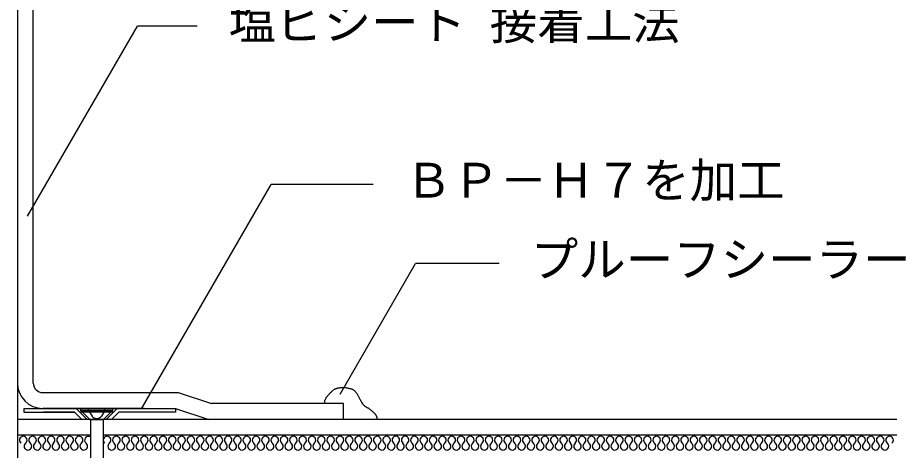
# Model space of a CAD drawing. Units: millimetres, scale not verified. Extents: x -367 to 433, y 33 to 623.
# Drawn here: x -111.5 to 164.2, y 287.1 to 424 of the extents above; entities that cross this region are included whole.
import ezdxf
from ezdxf.enums import TextEntityAlignment as Align

# ---------------------------------------------------------------- set-up
doc = ezdxf.new("R2010")
doc.units = ezdxf.units.MM
doc.header["$LTSCALE"] = 5
doc.linetypes.add('DASHED3', pattern=[4, 3, -1])
for name, color, linetype in [('2-2_in line', 7, 'Continuous'), ('2-4_out line', 2, 'Continuous'), ('2-6_鋼板・アングル', 2, 'Continuous'), ('2-7_ビス', 7, 'Continuous'), ('2-A_moji', 7, 'Continuous'), ('2-D_ハッチ他', 4, 'Continuous')]:
    doc.layers.add(name, color=color, linetype=linetype)
doc.styles.add('ＭＳ ゴシック', font='')
doc.styles.get('ＭＳ ゴシック').set_extended_font_data('MS Gothic')

msp = doc.modelspace()

# ---------------------------------------------------------------- linework, layer by layer
at = {"layer": '2-2_in line'}
for p, q in [((-111.456, 497.395), (-111.456, 106.895)), ((-61.456, 300.395), (-50.956, 296.895)), ((-8.456, 296.895), (-111.456, 296.895)), ((-88.406, 291.895), (-111.456, 291.895)), ((408.306, 291.895), (-84.406, 291.895))]:
    msp.add_line(p, q, dxfattribs=at)
for points in [[(-14.453, 301.895), (-14.435, 302.026), (-14.402, 302.251), (-14.364, 302.475), (-14.319, 302.695), (-14.263, 302.912), (-14.194, 303.123), (-14.147, 303.243), (-14.106, 303.335), (-14.028, 303.491), (-13.94, 303.643), (-13.846, 303.792), (-13.746, 303.937), (-13.641, 304.079), (-13.579, 304.161), (-13.505, 304.255), (-13.374, 304.416), (-13.242, 304.574), (-13.106, 304.729), (-12.969, 304.883), (-12.83, 305.035), (-12.749, 305.122), (-12.663, 305.213), (-12.514, 305.369), (-12.362, 305.522), (-12.207, 305.672), (-12.048, 305.818), (-11.885, 305.96), (-11.788, 306.039), (-11.7, 306.108), (-11.545, 306.222), (-11.386, 306.33), (-11.223, 306.431), (-11.056, 306.524), (-10.884, 306.607), (-10.783, 306.651), (-10.669, 306.696), (-10.469, 306.763), (-10.265, 306.82), (-10.058, 306.867)], [(-10.058, 306.867), (-9.849, 306.907), (-9.638, 306.94), (-9.516, 306.957), (-9.367, 306.976), (-9.111, 307.003), (-8.854, 307.022), (-8.598, 307.031), (-8.343, 307.029), (-8.089, 307.015), (-7.943, 307.001), (-7.835, 306.987), (-7.651, 306.958), (-7.467, 306.924), (-7.283, 306.886), (-7.099, 306.846), (-6.914, 306.805), (-6.807, 306.782), (-6.684, 306.757), (-6.474, 306.714), (-6.264, 306.668), (-6.057, 306.615), (-5.854, 306.553), (-5.658, 306.477), (-5.547, 306.425), (-5.448, 306.372), (-5.283, 306.269), (-5.125, 306.152), (-4.974, 306.024), (-4.831, 305.887), (-4.695, 305.742), (-4.619, 305.655), (-4.535, 305.552), (-4.397, 305.371), (-4.267, 305.185), (-4.144, 304.995), (-4.026, 304.801), (-3.913, 304.605), (-3.849, 304.49), (-3.782, 304.367)], [(-3.782, 304.367), (-3.668, 304.154), (-3.556, 303.939), (-3.445, 303.724), (-3.334, 303.508), (-3.223, 303.292), (-3.158, 303.167), (-3.07, 302.998), (-2.913, 302.709), (-2.749, 302.424), (-2.574, 302.147), (-2.385, 301.88), (-2.18, 301.628), (-2.052, 301.488), (-2.006, 301.441), (-1.924, 301.362), (-1.84, 301.285), (-1.753, 301.211), (-1.664, 301.14), (-1.573, 301.072), (-1.519, 301.034), (-1.429, 300.975), (-1.271, 300.878), (-1.11, 300.787), (-0.947, 300.698), (-0.784, 300.609), (-0.623, 300.517), (-0.532, 300.461), (-0.439, 300.402), (-0.283, 300.295), (-0.131, 300.182), (0.019, 300.064), (0.166, 299.944), (0.312, 299.822), (0.396, 299.751), (0.502, 299.661), (0.684, 299.506), (0.863, 299.349), (1.038, 299.187), (1.208, 299.021)], [(1.208, 299.021), (1.372, 298.848), (1.463, 298.743), (1.514, 298.681), (1.601, 298.572), (1.683, 298.459), (1.761, 298.344), (1.834, 298.225), (1.901, 298.104), (1.937, 298.033), (1.983, 297.931), (2.055, 297.752), (2.117, 297.569), (2.171, 297.383), (2.22, 297.195), (2.266, 297.006), (2.292, 296.895)]]:
    msp.add_lwpolyline(points, dxfattribs=at)
msp.add_arc((-103.456, 308.395), 8, 180, 270, dxfattribs=at)
at = {"layer": '2-4_out line'}
for p, q in [((-106.456, 308.395), (-106.456, 432.091)), ((-103.456, 305.395), (-60.644, 305.395)), ((-60.644, 305.395), (-50.144, 301.895)), ((408.306, 296.895), (-8.456, 296.895))]:
    msp.add_line(p, q, dxfattribs=at)
msp.add_lwpolyline([(-8.456, 296.895), (-8.456, 301.895), (-50.144, 301.895)], dxfattribs=at)
msp.add_arc((-103.456, 308.395), 3, 180, 270, dxfattribs=at)
at = {"layer": '2-6_鋼板・アングル'}
for p, q in [((-109.456, 300.395), (-109.456, 299.195)), ((-109.456, 300.395), (-61.456, 300.395)), ((-109.456, 299.195), (-93.403, 299.195)), ((-71.406, 300.395), (-103.406, 300.395)), ((-93.403, 299.195), (-103.212, 299.195)), ((-93.403, 299.195), (-91.103, 296.895)), ((-92.906, 300.395), (-89.406, 296.895)), ((-81.106, 299.195), (-91.706, 299.195)), ((-79.906, 300.395), (-83.406, 296.895)), ((-79.409, 299.195), (-81.709, 296.895)), ((-61.456, 299.195), (-79.409, 299.195)), ((-61.456, 300.395), (-61.456, 299.195)), ((-81.709, 296.895), (-91.103, 296.895))]:
    msp.add_line(p, q, dxfattribs=at)
at = {"layer": '2-7_ビス'}
for p, q in [((-91.406, 299.77), (-81.406, 299.77)), ((-91.406, 299.77), (-88.531, 296.895)), ((-81.406, 299.77), (-84.281, 296.895)), ((-81.406, 300.27), (-81.406, 299.77)), ((-88.531, 296.895), (-84.281, 296.895)), ((-88.406, 296.895), (-88.406, 256.895)), ((-84.406, 296.895), (-84.406, 256.895))]:
    msp.add_line(p, q, dxfattribs=at)
at = {"layer": '2-7_ビス', "linetype": 'DASHED3'}
for p, q in [((-88.956, 299.77), (-88.956, 300.27)), ((-88.956, 299.77), (-87.874, 297.895)), ((-83.856, 299.77), (-84.939, 297.895)), ((-83.856, 299.77), (-83.856, 300.27))]:
    msp.add_line(p, q, dxfattribs=at)
at = {"layer": '2-7_ビス'}
msp.add_lwpolyline([(-91.406, 299.77), (-91.406, 300.27), (-81.406, 300.27)], dxfattribs=at)
at = {"layer": '2-7_ビス', "linetype": 'DASHED3'}
msp.add_arc((-86.406, 299.006), 1.84, 217.11752, 322.88249, dxfattribs=at)
at = {"layer": '2-A_moji'}
for p, q in [((-108.237, 361.134), (-73.544, 421.223)), ((-54.695, 421.223), (-73.544, 421.223)), ((-72.248, 300.263), (-31.279, 371.223)), ((0.974, 371.223), (-31.279, 371.223)), ((-9.507, 304.854), (14.378, 346.223)), ((40.761, 346.223), (14.378, 346.223))]:
    msp.add_line(p, q, dxfattribs=at)
at = {"layer": '2-D_ハッチ他'}
for centre, start, end in [((-109.627, 290.354), 307.52351, 232.47649), ((-108.155, 288.437), 127.52351, 52.47649), ((-106.683, 290.354), 307.52351, 232.47649), ((-105.211, 288.437), 127.52351, 52.47649), ((-103.739, 290.354), 307.52351, 232.47649), ((-102.267, 288.437), 127.52351, 52.47649), ((-100.795, 290.354), 307.52351, 232.47649), ((-99.323, 288.437), 127.52351, 52.47649), ((-97.851, 290.354), 307.52351, 232.47649), ((-96.379, 288.437), 127.52351, 52.47649), ((-94.907, 290.354), 307.52351, 232.47649), ((-93.435, 288.437), 127.52351, 52.47649), ((-91.964, 290.354), 307.52351, 232.47649), ((-90.492, 288.437), 127.52351, 52.47649), ((-89.02, 290.354), 59.50624, 232.47649), ((-83.132, 290.354), 307.52351, 232.47649), ((-81.66, 288.437), 127.52351, 52.47649), ((-80.188, 290.354), 307.52351, 232.47649), ((-78.716, 288.437), 127.52351, 52.47649), ((-77.244, 290.354), 307.52351, 232.47649), ((-75.772, 288.437), 127.52351, 52.47649), ((-74.3, 290.354), 307.52351, 232.47649), ((-72.828, 288.437), 127.52351, 52.47649), ((-71.356, 290.354), 307.52351, 232.47649), ((-69.884, 288.437), 127.52351, 52.47649), ((-68.412, 290.354), 307.52351, 232.47649), ((-66.94, 288.437), 127.52351, 52.47649), ((-65.468, 290.354), 307.52351, 232.47649), ((-63.996, 288.437), 127.52351, 52.47649), ((-62.524, 290.354), 307.52351, 232.47649), ((-61.052, 288.437), 127.52351, 52.47649), ((-59.58, 290.354), 307.52351, 232.47649), ((-58.108, 288.437), 127.52351, 52.47649), ((-56.636, 290.354), 307.52351, 232.47649), ((-55.165, 288.437), 127.52351, 52.47649), ((-53.693, 290.354), 307.52351, 232.47649), ((-52.221, 288.437), 127.52351, 52.47649), ((-50.749, 290.354), 307.52351, 232.47649), ((-49.277, 288.437), 127.52351, 52.47649), ((-47.805, 290.354), 307.52351, 232.47649), ((-46.333, 288.437), 127.52351, 52.47649), ((-44.861, 290.354), 307.52351, 232.47649), ((-43.389, 288.437), 127.52351, 52.47649), ((-41.917, 290.354), 307.52351, 232.47649), ((-40.445, 288.437), 127.52351, 52.47649), ((-38.973, 290.354), 307.52351, 232.47649), ((-37.501, 288.437), 127.52351, 52.47649), ((-36.029, 290.354), 307.52351, 232.47649), ((-34.557, 288.437), 127.52351, 52.47649), ((-33.085, 290.354), 307.52351, 232.47649), ((-31.613, 288.437), 127.52351, 52.47649), ((-30.141, 290.354), 307.52351, 232.47649), ((-28.669, 288.437), 127.52351, 52.47649), ((-27.197, 290.354), 307.52351, 232.47649), ((-25.725, 288.437), 127.52351, 52.47649), ((-24.253, 290.354), 307.52351, 232.47649), ((-22.781, 288.437), 127.52351, 52.47649), ((-21.309, 290.354), 307.52351, 232.47649), ((-19.837, 288.437), 127.52351, 52.47649), ((-18.366, 290.354), 307.52351, 232.47649), ((-16.894, 288.437), 127.52351, 52.47649), ((-15.422, 290.354), 307.52351, 232.47649), ((-13.95, 288.437), 127.52351, 52.47649), ((-12.478, 290.354), 307.52351, 232.47649), ((-11.006, 288.437), 127.52351, 52.47649), ((-9.534, 290.354), 307.52351, 232.47649), ((-8.062, 288.437), 127.52351, 52.47649), ((-6.59, 290.354), 307.52351, 232.47649), ((-5.118, 288.437), 127.52351, 52.47649), ((-3.646, 290.354), 307.52351, 232.47649), ((-2.174, 288.437), 127.52351, 52.47649), ((-0.702, 290.354), 307.52351, 232.47649), ((0.77, 288.437), 127.52351, 52.47649), ((2.242, 290.354), 307.52351, 232.47649), ((3.714, 288.437), 127.52351, 52.47649), ((5.186, 290.354), 307.52351, 232.47649), ((6.658, 288.437), 127.52351, 52.47649), ((8.13, 290.354), 307.52351, 232.47649), ((9.602, 288.437), 127.52351, 52.47649), ((11.074, 290.354), 307.52351, 232.47649), ((12.546, 288.437), 127.52351, 52.47649), ((14.018, 290.354), 307.52351, 232.47649), ((15.49, 288.437), 127.52351, 52.47649), ((16.962, 290.354), 307.52351, 232.47649), ((18.433, 288.437), 127.52351, 52.47649), ((19.905, 290.354), 307.52351, 232.47649), ((21.377, 288.437), 127.52351, 52.47649), ((22.849, 290.354), 307.52351, 232.47649), ((24.321, 288.437), 127.52351, 52.47649), ((25.793, 290.354), 307.52351, 232.47649), ((27.265, 288.437), 127.52351, 52.47649), ((28.737, 290.354), 307.52351, 232.47649), ((30.209, 288.437), 127.52351, 52.47649), ((31.681, 290.354), 307.52351, 232.47649), ((33.153, 288.437), 127.52351, 52.47649), ((34.625, 290.354), 307.52351, 232.47649), ((36.097, 288.437), 127.52351, 52.47649), ((37.569, 290.354), 307.52351, 232.47649), ((39.041, 288.437), 127.52351, 52.47649), ((40.513, 290.354), 307.52351, 232.47649), ((41.985, 288.437), 127.52351, 52.47649), ((43.457, 290.354), 307.52351, 232.47649), ((44.929, 288.437), 127.52351, 52.47649), ((46.401, 290.354), 307.52351, 232.47649), ((47.873, 288.437), 127.52351, 52.47649), ((49.345, 290.354), 307.52351, 232.47649), ((50.817, 288.437), 127.52351, 52.47649), ((52.289, 290.354), 307.52351, 232.47649), ((53.761, 288.437), 127.52351, 52.47649), ((55.233, 290.354), 307.52351, 232.47649), ((56.704, 288.437), 127.52351, 52.47649), ((58.176, 290.354), 307.52351, 232.47649), ((59.648, 288.437), 127.52351, 52.47649), ((61.12, 290.354), 307.52351, 232.47649), ((62.592, 288.437), 127.52351, 52.47649), ((64.064, 290.354), 307.52351, 232.47649), ((65.536, 288.437), 127.52351, 52.47649), ((67.008, 290.354), 307.52351, 232.47649), ((68.48, 288.437), 127.52351, 52.47649), ((69.952, 290.354), 307.52351, 232.47649), ((71.424, 288.437), 127.52351, 52.47649), ((72.896, 290.354), 307.52351, 232.47649), ((74.368, 288.437), 127.52351, 52.47649), ((75.84, 290.354), 307.52351, 232.47649), ((77.312, 288.437), 127.52351, 52.47649), ((78.784, 290.354), 307.52351, 232.47649), ((80.256, 288.437), 127.52351, 52.47649), ((81.728, 290.354), 307.52351, 232.47649), ((83.2, 288.437), 127.52351, 52.47649), ((84.672, 290.354), 307.52351, 232.47649), ((86.144, 288.437), 127.52351, 52.47649), ((87.616, 290.354), 307.52351, 232.47649), ((89.088, 288.437), 127.52351, 52.47649), ((90.56, 290.354), 307.52351, 232.47649), ((92.032, 288.437), 127.52351, 52.47649), ((93.503, 290.354), 307.52351, 232.47649), ((94.975, 288.437), 127.52351, 52.47649), ((96.447, 290.354), 307.52351, 232.47649), ((97.919, 288.437), 127.52351, 52.47649), ((99.391, 290.354), 307.52351, 232.47649), ((100.863, 288.437), 127.52351, 52.47649), ((102.335, 290.354), 307.52351, 232.47649), ((103.807, 288.437), 127.52351, 52.47649), ((105.279, 290.354), 307.52351, 232.47649), ((106.751, 288.437), 127.52351, 52.47649), ((108.223, 290.354), 307.52351, 232.47649), ((109.695, 288.437), 127.52351, 52.47649), ((111.167, 290.354), 307.52351, 232.47649), ((112.639, 288.437), 127.52351, 52.47649), ((114.111, 290.354), 307.52351, 232.47649), ((115.583, 288.437), 127.52351, 52.47649), ((117.055, 290.354), 307.52351, 232.47649), ((118.527, 288.437), 127.52351, 52.47649), ((119.999, 290.354), 307.52351, 232.47649), ((121.471, 288.437), 127.52351, 52.47649), ((122.943, 290.354), 307.52351, 232.47649), ((124.415, 288.437), 127.52351, 52.47649), ((125.887, 290.354), 307.52351, 232.47649), ((127.359, 288.437), 127.52351, 52.47649), ((128.831, 290.354), 307.52351, 232.47649), ((130.302, 288.437), 127.52351, 52.47649), ((131.774, 290.354), 307.52351, 232.47649), ((133.246, 288.437), 127.52351, 52.47649), ((134.718, 290.354), 307.52351, 232.47649), ((136.19, 288.437), 127.52351, 52.47649), ((137.662, 290.354), 307.52351, 232.47649), ((139.134, 288.437), 127.52351, 52.47649), ((140.606, 290.354), 307.52351, 232.47649), ((142.078, 288.437), 127.52351, 52.47649), ((143.55, 290.354), 307.52351, 232.47649), ((145.022, 288.437), 127.52351, 52.47649), ((146.494, 290.354), 307.52351, 232.47649), ((147.966, 288.437), 127.52351, 52.47649), ((149.438, 290.354), 307.52351, 232.47649), ((150.91, 288.437), 127.52351, 52.47649), ((152.382, 290.354), 307.52351, 232.47649), ((153.854, 288.437), 127.52351, 52.47649), ((155.326, 290.354), 307.52351, 232.47649), ((156.798, 288.437), 127.52351, 52.47649), ((158.27, 290.354), 307.52351, 232.47649), ((159.742, 288.437), 127.52351, 52.47649), ((161.214, 290.354), 307.52351, 232.47649), ((162.686, 288.437), 127.52351, 52.47649), ((164.158, 290.354), 307.52351, 232.47649)]:
    msp.add_arc(centre, 1.208, start, end, dxfattribs=at)

# ---------------------------------------------------------------- texts
at = {"layer": '2-A_moji', "style": 'ＭＳ ゴシック'}
for s, p in [('塩ビシート 接着工法', (-44.695, 413.723)), ('ＢＰ－Ｈ７を加工', (10.974, 363.723)), ('プルーフシーラー', (50.761, 338.723))]:
    msp.add_text(s, height=11, dxfattribs=at).set_placement(p, align=Align.BOTTOM_LEFT)

doc.saveas('drawing.dxf')
